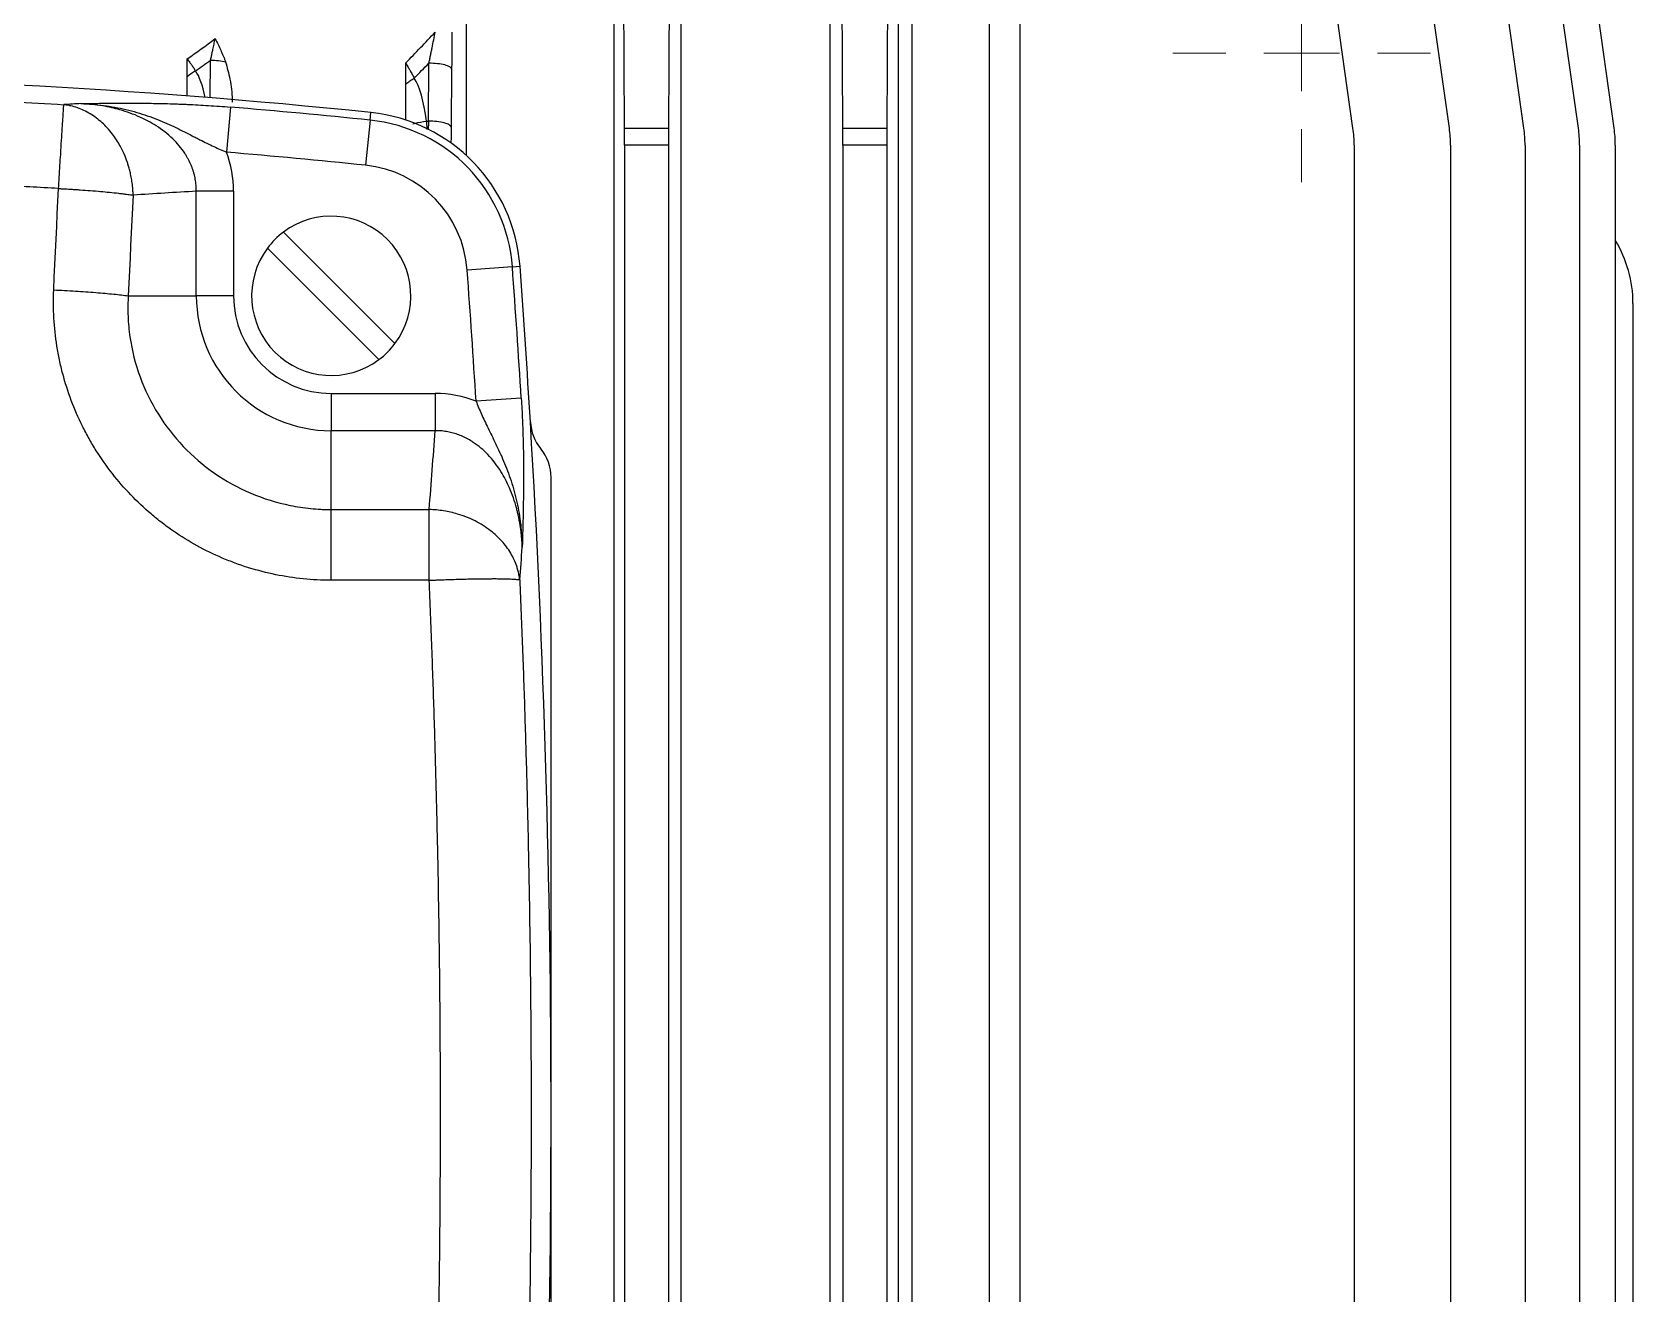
# Model space of a CAD drawing. Header units: millimetres. Extents: x 15 to 1184, y 5 to 836.
# Drawn here: x 359.4 to 412.2, y 231.9 to 273.6 of the extents above; entities that cross this region are included whole.
import ezdxf

# ---------------------------------------------------------------- set-up
doc = ezdxf.new("R2010")
doc.units = ezdxf.units.MM

# ---------------------------------------------------------------- blocks, each defined once
blk = doc.blocks.new('SW_CENTERMARKSYMBOL_1')
at = {"color": 0, "linetype": 'Continuous', "lineweight": 18}
for p, q in [((0, 2.5), (0, 4.25)), ((0, 0), (0, 1.25)), ((-2.5, 0), (-4.25, 0)), ((0, 0), (-1.25, 0)), ((0, 0), (0, -1.25)), ((0, 0), (1.25, 0)), ((2.5, 0), (4.25, 0)), ((0, -2.5), (0, -4.25))]:
    blk.add_line(p, q, dxfattribs=at)

msp = doc.modelspace()

# ---------------------------------------------------------------- linework, layer by layer
at = {"color": 7, "linetype": 'Continuous', "lineweight": 25}
for p, q in [((378.57, 285.112), (378.57, 190.612)), ((380.775, 285.112), (380.775, 190.612)), ((385.693, 285.112), (385.693, 190.612)), ((387.956, 190.612), (387.956, 285.112)), ((388.394, 285.112), (388.394, 190.612)), ((390.952, 190.612), (390.952, 285.112)), ((391.96, 285.112), (391.96, 190.612)), ((373.692, 284.455), (373.692, 269.499)), ((378.921, 270.389), (378.866, 281.669)), ((380.428, 281.669), (380.372, 270.389)), ((386.121, 270.389), (386.066, 281.669)), ((387.628, 281.669), (387.572, 270.389)), ((402.941, 270.389), (401.356, 281.669)), ((406.119, 270.389), (404.534, 281.669)), ((408.576, 270.389), (406.991, 281.669)), ((410.374, 270.389), (408.788, 281.669)), ((411.552, 270.389), (409.967, 281.669)), ((364.501, 272.088), (364.501, 272.672)), ((365.258, 271.392), (365.269, 272.633)), ((371.703, 271.847), (371.703, 272.541)), ((372.45, 270.621), (372.468, 272.533)), ((364.501, 271.451), (364.501, 272.088)), ((373.218, 272.339), (373.2, 270.427)), ((371.703, 270.659), (371.703, 271.847)), ((365.921, 271.085), (365.797, 269.596)), ((370.529, 270.654), (370.556, 270.905)), ((370.529, 270.654), (370.375, 269.168)), ((372.384, 270.621), (372.45, 270.621)), ((372.384, 270.621), (372.404, 270.342)), ((378.921, 270.389), (380.372, 270.389)), ((386.121, 270.389), (387.572, 270.389)), ((378.922, 269.833), (378.922, 205.892)), ((380.371, 269.833), (378.922, 269.833)), ((380.371, 269.833), (380.371, 205.892)), ((386.122, 269.833), (386.122, 205.892)), ((387.571, 269.833), (386.122, 269.833)), ((387.571, 269.833), (387.571, 205.892)), ((402.98, 269.833), (402.98, 226.024)), ((406.158, 269.833), (406.158, 219.314)), ((408.615, 269.833), (408.615, 205.892)), ((410.413, 269.833), (410.413, 205.892)), ((411.591, 269.833), (411.591, 205.892)), ((364.799, 264.862), (364.799, 268.311)), ((366.027, 268.311), (364.799, 268.311)), ((366.027, 268.311), (366.027, 264.862)), ((371.349, 263.291), (367.675, 266.965)), ((367.144, 266.434), (370.819, 262.76)), ((375.221, 265.818), (373.731, 265.709)), ((375.221, 265.818), (375.472, 265.836)), ((362.554, 264.862), (364.799, 264.862)), ((366.027, 264.862), (364.799, 264.862)), ((412.174, 264.612), (412.174, 211.112)), ((369.247, 261.643), (372.675, 261.643)), ((369.247, 261.643), (369.247, 260.415)), ((372.675, 261.643), (372.675, 260.415)), ((375.514, 261.482), (374.023, 261.389)), ((369.247, 257.814), (369.247, 260.415)), ((372.675, 260.415), (369.247, 260.415)), ((376.497, 237.862), (376.497, 258.873)), ((369.247, 257.814), (372.479, 257.814)), ((372.479, 255.482), (372.479, 257.814)), ((372.479, 255.482), (369.247, 255.482)), ((376.497, 216.852), (376.497, 237.862))]:
    msp.add_line(p, q, dxfattribs=at)
at = {"color": 7, "linetype": 'Continuous', "lineweight": 25, "flags": 128}
for points in [[(360.096, 265.057), (360.115, 265.475), (360.135, 265.893), (360.154, 266.311), (360.174, 266.729), (360.194, 267.146), (360.215, 267.564), (360.235, 267.982), (360.256, 268.4)], [(362.714, 268.182), (362.693, 267.767), (362.672, 267.352), (362.652, 266.937), (362.632, 266.522), (362.612, 266.108), (362.592, 265.693), (362.573, 265.278), (362.554, 264.862)]]:
    msp.add_lwpolyline(points, dxfattribs=at)
at = {"color": 7, "linetype": 'Continuous', "lineweight": 25}
for centre, radius, start, end in [((339.257, 308.801), 44.551, 304.9435, 305.7237), ((325.061, 318.79), 66.236, 315.10681, 315.70354), ((347.247, 46.612), 225.5, 84.06699, 95.93301), ((366.601, 269.421), 3.394, 122.5554, 128.2161), ((375.211, 43.068), 228.576, 93.56672, 93.70725), ((347.247, 46.612), 225.248, 84.06699, 85.24434), ((369.987, 265.434), 5.5, 4.194, 84.067), ((369.987, 265.434), 5.248, 4.194, 84.067), ((503.211, 269.629), 130.764, 179.56509, 179.68286), ((461.89, 269.602), 88.694, 179.46713, 179.80735), ((398.98, 269.833), 4, 0, 8), ((402.158, 269.833), 4, 0, 8), ((404.615, 269.833), 4, 0, 8), ((406.413, 269.833), 4, 0, 8), ((407.591, 269.833), 4, 0, 8), ((362.329, 268.311), 3.699, 359.986, 20.3207), ((347.247, 46.612), 223.754, 84.06699, 85.24434), ((369.987, 265.434), 3.754, 4.194, 84.067), ((377.668, 43.116), 225.562, 93.27086, 93.80144), ((369.247, 264.862), 2.625, 323.2132, 126.7868), ((369.247, 264.862), 2.625, 126.7868, 143.2132), ((408.174, 264.612), 4, 0, 31.3291), ((369.247, 264.862), 2.625, 143.2132, 306.7868), ((-6.003, 237.862), 380.754, 3.54258, 4.19402), ((-6.003, 237.862), 382.248, 3.54258, 4.19402), ((-6.003, 237.862), 382.5, 3.42314, 4.19402), ((369.247, 264.862), 4.448, 180, 270), ((369.247, 264.862), 3.219, 180, 270), ((369.247, 264.862), 2.625, 306.7868, 323.2132), ((372.673, 257.929), 3.714, 68.6887, 89.9644), ((-11.966, 288.131), 385.638, 355.49107, 355.87855), ((-6.003, 237.862), 382.5, 0, 3.42314), ((374.997, 258.873), 1.5, 0.0001, 39.2166), ((-12.014, 285.673), 388.652, 355.5465, 355.70563), ((-6.003, 237.862), 382.5, 356.57686, 0)]:
    msp.add_arc(centre, radius, start, end, dxfattribs=at)
for centre, major_axis, ratio, start_param, end_param in [((358.843, 456.408), (12.256, 195.938), 0.338468, 3.516207, 3.530944), ((351.34, 541.412), (4.386, 274.792), 0.297498, 3.356661, 3.36803), ((364.521, 269.769), (-0.017, 2.704), 0.269366, 5.360886, 5.903865), ((371.844, 269.963), (-0.102, 2.251), 0.263282, 4.997124, 5.876913), ((378.783, 269.833), (0, 4), 0.034921, 4.712389, 4.852015), ((380.511, 269.833), (0, 4), 0.034921, 1.43117, 1.570796), ((385.983, 269.833), (0, 4), 0.034921, 4.712389, 4.852015), ((387.711, 269.833), (0, 4), 0.034921, 1.43117, 1.570796), ((377.322, 260.768), (1.002, -1.149), 0.984338, 4.047325, 4.679163)]:
    msp.add_ellipse(centre, major_axis=major_axis, ratio=ratio, start_param=start_param, end_param=end_param, dxfattribs=at)
for points, knots in [([(372.468, 272.533), (372.477, 272.575), (372.495, 272.658), (372.521, 272.785), (372.548, 272.913), (372.583, 273.085), (372.627, 273.301), (372.661, 273.474), (372.678, 273.561)], [0, 0, 0, 0, 0.124552, 0.249402, 0.374553, 0.500006, 0.751403, 1, 1, 1, 1]), ([(373.224, 273.561), (373.224, 273.353), (373.223, 273.148), (373.222, 272.944), (373.221, 272.741), (373.22, 272.539), (373.218, 272.339)], [0, 0, 0, 0, 0.001232922, 0.001232922, 0.001232922, 0.002465845, 0.002465845, 0.002465845, 0.002465845]), ([(365.269, 272.633), (365.278, 272.671), (365.295, 272.749), (365.32, 272.866), (365.35, 273.004), (365.383, 273.163), (365.407, 273.282), (365.419, 273.342)], [0, 0, 0, 0, 0.166676, 0.333749, 0.501226, 0.751976, 1, 1, 1, 1]), ([(365.419, 273.342), (365.452, 273.276), (365.515, 273.152), (365.604, 272.963), (365.672, 272.809), (365.724, 272.68), (365.749, 272.615), (365.762, 272.581)], [0, 0, 0, 0, 0.264249, 0.499999, 0.749997, 0.868407, 1, 1, 1, 1]), ([(364.501, 272.672), (364.515, 272.652), (364.542, 272.614), (364.58, 272.561), (364.612, 272.517), (364.656, 272.455), (364.71, 272.378), (364.754, 272.313), (364.774, 272.282)], [0, 0, 0, 0, 0.155772, 0.291034, 0.405785, 0.500024, 0.764036, 1, 1, 1, 1]), ([(365.269, 272.633), (365.359, 272.632), (365.449, 272.627), (365.534, 272.618), (365.617, 272.609), (365.695, 272.596), (365.762, 272.581)], [0, 0, 0, 0, 0.2345024, 0.2345024, 0.2345024, 0.4662076, 0.4662076, 0.4662076, 0.4662076]), ([(365.762, 272.581), (365.815, 272.39), (365.929, 271.983), (365.976, 271.532), (365.983, 271.279), (365.984, 271.251)], [0, 0, 0, 0, 0.438936, 0.938278, 1, 1, 1, 1]), ([(371.703, 272.541), (371.718, 272.514), (371.746, 272.464), (371.786, 272.396), (371.819, 272.339), (371.863, 272.263), (371.918, 272.165), (371.963, 272.082), (371.984, 272.041)], [0, 0, 0, 0, 0.161552, 0.298727, 0.411558, 0.500074, 0.756453, 1, 1, 1, 1]), ([(373.218, 272.339), (373.215, 272.363), (373.193, 272.388), (373.115, 272.434), (373.059, 272.456), (372.921, 272.492), (372.839, 272.506), (372.66, 272.526), (372.564, 272.532), (372.468, 272.533)], [0, 0, 0, 0, 0.25, 0.25, 0.5, 0.5, 0.75, 0.75, 1, 1, 1, 1]), ([(371.703, 271.847), (371.747, 271.881), (371.793, 271.914), (371.84, 271.947), (371.887, 271.98), (371.936, 272.011), (371.984, 272.041)], [0, 0, 0, 0, 0.5, 0.5, 0.5, 1, 1, 1, 1]), ([(347.247, 271.554), (347.569, 271.554), (348.21, 271.553), (349.168, 271.547), (350.118, 271.537), (351.06, 271.522), (351.994, 271.505), (352.921, 271.483), (354.07, 271.451), (355.455, 271.406), (357.088, 271.339), (358.75, 271.261), (359.868, 271.197), (360.432, 271.165)], [0, 0, 0, 0, 0.0732062, 0.1458198, 0.2178409, 0.2892696, 0.3601057, 0.4303493, 0.5000004, 0.6215762, 0.7454348, 0.871576, 1, 1, 1, 1]), ([(360.256, 268.4), (360.267, 268.575), (360.277, 268.75), (360.288, 268.92), (360.298, 269.091), (360.308, 269.258), (360.318, 269.418), (360.328, 269.579), (360.337, 269.732), (360.346, 269.878), (360.355, 270.023), (360.364, 270.159), (360.372, 270.284), (360.379, 270.41), (360.387, 270.524), (360.393, 270.626), (360.4, 270.728), (360.406, 270.817), (360.411, 270.892), (360.416, 270.966), (360.421, 271.027), (360.424, 271.073), (360.427, 271.119), (360.43, 271.15), (360.432, 271.165)], [0, 0, 0, 0, 0.125, 0.125, 0.125, 0.25, 0.25, 0.25, 0.375, 0.375, 0.375, 0.5, 0.5, 0.5, 0.625, 0.625, 0.625, 0.75, 0.75, 0.75, 0.875, 0.875, 0.875, 1, 1, 1, 1]), ([(362.714, 268.182), (362.713, 268.222), (362.71, 268.302), (362.702, 268.418), (362.69, 268.528), (362.677, 268.633), (362.661, 268.731), (362.643, 268.824), (362.624, 268.911), (362.605, 268.992), (362.585, 269.067), (362.565, 269.137), (362.546, 269.201), (362.47, 269.431), (362.317, 269.78), (362.076, 270.151), (361.868, 270.398), (361.631, 270.633), (361.308, 270.875), (360.952, 271.044), (360.694, 271.119), (360.561, 271.146), (360.486, 271.158), (360.449, 271.163), (360.432, 271.165)], [0, 0, 0, 0, 0.027591, 0.053956, 0.079095, 0.103007, 0.125692, 0.147151, 0.167384, 0.18639, 0.20417, 0.220723, 0.23605, 0.25015, 0.388182, 0.500023, 0.566576, 0.625097, 0.750039, 0.874948, 0.937465, 0.968731, 0.98567, 1, 1, 1, 1]), ([(360.991, 271.201), (361.014, 271.201), (361.036, 271.201), (361.059, 271.202), (361.081, 271.202), (361.104, 271.203), (361.126, 271.203), (361.171, 271.204), (361.216, 271.204), (361.262, 271.205), (361.352, 271.206), (361.442, 271.208), (361.533, 271.209), (361.715, 271.211), (361.898, 271.213), (362.083, 271.214), (362.176, 271.215), (362.269, 271.215), (362.363, 271.215), (362.457, 271.216), (362.552, 271.216), (362.648, 271.216), (362.744, 271.215), (362.84, 271.215), (362.938, 271.214), (363.036, 271.214), (363.134, 271.213), (363.234, 271.211), (363.334, 271.21), (363.436, 271.208), (363.538, 271.206), (363.641, 271.204), (363.745, 271.202), (363.852, 271.199), (363.958, 271.196), (364.066, 271.192), (364.176, 271.188), (364.23, 271.187), (364.286, 271.184), (364.342, 271.182), (364.398, 271.18), (364.455, 271.177), (364.512, 271.175), (364.739, 271.165), (364.97, 271.152), (365.204, 271.137), (365.439, 271.123), (365.678, 271.105), (365.921, 271.085)], [0.00228574, 0.00228574, 0.00228574, 0.00228574, 0.00246518, 0.00246518, 0.00246518, 0.00264461, 0.00264461, 0.00264461, 0.00300348, 0.00300348, 0.00300348, 0.00372122, 0.00372122, 0.00372122, 0.00515671, 0.00515671, 0.00515671, 0.00587445, 0.00587445, 0.00587445, 0.00659219, 0.00659219, 0.00659219, 0.00730993, 0.00730993, 0.00730993, 0.00802767, 0.00802767, 0.00802767, 0.00874542, 0.00874542, 0.00874542, 0.00946316, 0.00946316, 0.00946316, 0.0101809, 0.0101809, 0.0101809, 0.01053977, 0.01053977, 0.01053977, 0.01089864, 0.01089864, 0.01089864, 0.01233413, 0.01233413, 0.01233413, 0.01376961, 0.01376961, 0.01376961, 0.01376961]), ([(364.799, 268.311), (364.799, 268.343), (364.798, 268.409), (364.792, 268.508), (364.781, 268.607), (364.766, 268.706), (364.746, 268.804), (364.721, 268.902), (364.691, 268.999), (364.657, 269.096), (364.618, 269.191), (364.575, 269.286), (364.526, 269.38), (364.474, 269.473), (364.326, 269.708), (364.017, 270.072), (363.508, 270.467), (362.917, 270.783), (362.417, 270.963), (362, 271.07), (361.694, 271.13), (361.354, 271.178), (361.116, 271.193), (360.991, 271.201)], [0, 0, 0, 0, 0.018591, 0.037212, 0.055885, 0.074633, 0.09348, 0.112447, 0.131555, 0.150827, 0.170284, 0.189945, 0.209831, 0.22996, 0.250351, 0.36729, 0.499024, 0.615262, 0.749368, 0.802929, 0.862544, 0.92823, 1, 1, 1, 1]), ([(360.991, 271.201), (361.023, 271.2), (361.054, 271.198), (361.085, 271.197), (361.117, 271.196), (361.148, 271.194), (361.18, 271.192), (361.243, 271.189), (361.305, 271.184), (361.368, 271.179), (361.494, 271.169), (361.619, 271.155), (361.743, 271.139), (361.992, 271.106), (362.238, 271.061), (362.479, 271.004), (362.6, 270.976), (362.719, 270.944), (362.836, 270.91), (362.954, 270.876), (363.069, 270.84), (363.182, 270.801), (363.296, 270.762), (363.406, 270.721), (363.514, 270.678), (363.622, 270.635), (363.727, 270.591), (363.829, 270.546), (363.931, 270.501), (364.03, 270.455), (364.126, 270.409), (364.222, 270.363), (364.315, 270.317), (364.405, 270.271), (364.495, 270.226), (364.582, 270.181), (364.667, 270.137), (364.71, 270.115), (364.752, 270.094), (364.793, 270.072), (364.835, 270.051), (364.876, 270.03), (364.916, 270.009), (365.077, 269.927), (365.228, 269.853), (365.373, 269.784), (365.519, 269.716), (365.659, 269.654), (365.797, 269.596)], [0.00228574, 0.00228574, 0.00228574, 0.00228574, 0.00246518, 0.00246518, 0.00246518, 0.00264461, 0.00264461, 0.00264461, 0.00300348, 0.00300348, 0.00300348, 0.00372122, 0.00372122, 0.00372122, 0.00515671, 0.00515671, 0.00515671, 0.00587445, 0.00587445, 0.00587445, 0.00659219, 0.00659219, 0.00659219, 0.00730993, 0.00730993, 0.00730993, 0.00802767, 0.00802767, 0.00802767, 0.00874542, 0.00874542, 0.00874542, 0.00946316, 0.00946316, 0.00946316, 0.0101809, 0.0101809, 0.0101809, 0.01053977, 0.01053977, 0.01053977, 0.01089864, 0.01089864, 0.01089864, 0.01233413, 0.01233413, 0.01233413, 0.01376961, 0.01376961, 0.01376961, 0.01376961]), ([(371.941, 270.529), (371.968, 270.538), (372.089, 270.579), (372.254, 270.603), (372.384, 270.621)], [0, 0, 0, 0, 0.215813, 1, 1, 1, 1]), ([(373.2, 270.427), (373.197, 270.452), (373.175, 270.477), (373.136, 270.5), (373.097, 270.523), (373.041, 270.544), (372.972, 270.562), (372.903, 270.58), (372.821, 270.594), (372.732, 270.605), (372.643, 270.615), (372.547, 270.62), (372.45, 270.621)], [0, 0, 0, 0, 0.25, 0.25, 0.25, 0.5, 0.5, 0.5, 0.75, 0.75, 0.75, 1, 1, 1, 1]), ([(360.256, 268.4), (359.939, 268.418), (359.32, 268.454), (358.237, 268.512), (356.387, 268.6), (352.671, 268.738), (347.247, 268.819), (341.823, 268.738), (338.028, 268.597), (336.132, 268.505), (335.049, 268.447), (334.507, 268.416), (334.237, 268.4)], [0, 0, 0, 0, 0.0366655, 0.07143, 0.1250025, 0.2500039, 0.4999999, 0.749996, 0.8749975, 0.9374987, 0.9687494, 1, 1, 1, 1]), ([(360.256, 268.4), (360.296, 268.398), (360.372, 268.394), (360.479, 268.388), (360.577, 268.382), (360.685, 268.376), (360.815, 268.368), (361.029, 268.353), (361.312, 268.333), (361.636, 268.306), (361.949, 268.276), (362.19, 268.251), (362.387, 268.227), (362.551, 268.206), (362.656, 268.19), (362.714, 268.182)], [0, 0, 0, 0, 0.041149, 0.078683, 0.112599, 0.142897, 0.192363, 0.250064, 0.370788, 0.500028, 0.617978, 0.749991, 0.816063, 0.899401, 1, 1, 1, 1]), ([(369.247, 255.482), (368.936, 255.482), (368.629, 255.498), (368.324, 255.529), (368.019, 255.56), (367.716, 255.606), (367.416, 255.667), (367.116, 255.728), (366.819, 255.805), (366.524, 255.896), (366.45, 255.919), (366.376, 255.943), (366.303, 255.968), (366.23, 255.993), (366.156, 256.019), (366.084, 256.046), (365.939, 256.099), (365.795, 256.156), (365.654, 256.217), (365.371, 256.337), (365.095, 256.472), (364.827, 256.619), (364.558, 256.767), (364.298, 256.928), (364.044, 257.103), (363.917, 257.191), (363.793, 257.282), (363.67, 257.376), (363.608, 257.423), (363.547, 257.471), (363.487, 257.52), (363.426, 257.569), (363.367, 257.618), (363.308, 257.669), (363.072, 257.869), (362.848, 258.081), (362.636, 258.302), (362.423, 258.524), (362.222, 258.756), (362.033, 258.998), (361.843, 259.24), (361.665, 259.493), (361.499, 259.756), (361.458, 259.822), (361.417, 259.888), (361.377, 259.955), (361.337, 260.022), (361.299, 260.089), (361.261, 260.156), (361.185, 260.291), (361.113, 260.428), (361.044, 260.566), (360.907, 260.841), (360.784, 261.123), (360.676, 261.411), (360.568, 261.699), (360.473, 261.992), (360.394, 262.292), (360.374, 262.367), (360.355, 262.442), (360.337, 262.518), (360.319, 262.593), (360.302, 262.669), (360.286, 262.746), (360.253, 262.898), (360.225, 263.051), (360.201, 263.204), (360.152, 263.51), (360.119, 263.817), (360.102, 264.126), (360.084, 264.435), (360.082, 264.745), (360.096, 265.057)], [0, 0, 0, 0, 0.00183556, 0.00183556, 0.00183556, 0.00367112, 0.00367112, 0.00367112, 0.00550668, 0.00550668, 0.00550668, 0.00596557, 0.00596557, 0.00596557, 0.00642446, 0.00642446, 0.00642446, 0.00734224, 0.00734224, 0.00734224, 0.0091778, 0.0091778, 0.0091778, 0.01101336, 0.01101336, 0.01101336, 0.01193115, 0.01193115, 0.01193115, 0.01239004, 0.01239004, 0.01239004, 0.01284893, 0.01284893, 0.01284893, 0.01468449, 0.01468449, 0.01468449, 0.01652005, 0.01652005, 0.01652005, 0.01835561, 0.01835561, 0.01835561, 0.0188145, 0.0188145, 0.0188145, 0.01927339, 0.01927339, 0.01927339, 0.02019117, 0.02019117, 0.02019117, 0.02202673, 0.02202673, 0.02202673, 0.02386229, 0.02386229, 0.02386229, 0.02432118, 0.02432118, 0.02432118, 0.02478007, 0.02478007, 0.02478007, 0.02569785, 0.02569785, 0.02569785, 0.02753341, 0.02753341, 0.02753341, 0.02936897, 0.02936897, 0.02936897, 0.02936897]), ([(360.096, 265.057), (360.336, 265.046), (360.577, 265.033), (360.81, 265.019), (361.043, 265.005), (361.269, 264.989), (361.482, 264.972), (361.695, 264.955), (361.894, 264.937), (362.075, 264.919), (362.255, 264.9), (362.416, 264.881), (362.554, 264.862)], [0, 0, 0, 0, 0.25, 0.25, 0.25, 0.5, 0.5, 0.5, 0.75, 0.75, 0.75, 1, 1, 1, 1]), ([(362.554, 264.862), (362.551, 264.806), (362.545, 264.693), (362.539, 264.467), (362.545, 264.071), (362.619, 263.281), (362.899, 262.171), (363.501, 260.942), (364.339, 259.863), (365.375, 258.976), (366.574, 258.314), (367.667, 257.974), (368.453, 257.854), (368.849, 257.824), (369.076, 257.815), (369.19, 257.814), (369.247, 257.814)], [0, 0, 0, 0, 0.015629, 0.031284, 0.062565, 0.125113, 0.250086, 0.37655, 0.500044, 0.624549, 0.749958, 0.874891, 0.937434, 0.968716, 0.984358, 1, 1, 1, 1]), ([(374.023, 261.389), (374.077, 261.25), (374.136, 261.109), (374.202, 260.963), (374.267, 260.816), (374.338, 260.664), (374.418, 260.502), (374.457, 260.42), (374.498, 260.337), (374.54, 260.252), (374.582, 260.167), (374.625, 260.079), (374.669, 259.989), (374.713, 259.898), (374.757, 259.805), (374.801, 259.709), (374.846, 259.612), (374.89, 259.513), (374.933, 259.411), (374.977, 259.308), (375.019, 259.202), (375.06, 259.094), (375.101, 258.986), (375.14, 258.874), (375.178, 258.761), (375.252, 258.534), (375.317, 258.298), (375.37, 258.057), (375.423, 257.816), (375.465, 257.57), (375.495, 257.321), (375.509, 257.197), (375.521, 257.072), (375.53, 256.947), (375.534, 256.884), (375.538, 256.822), (375.54, 256.759), (375.542, 256.728), (375.543, 256.696), (375.544, 256.665), (375.545, 256.634), (375.546, 256.602), (375.547, 256.571)], [0.00227307, 0.00227307, 0.00227307, 0.00227307, 0.00370582, 0.00370582, 0.00370582, 0.00513857, 0.00513857, 0.00513857, 0.00585494, 0.00585494, 0.00585494, 0.00657131, 0.00657131, 0.00657131, 0.00728769, 0.00728769, 0.00728769, 0.00800406, 0.00800406, 0.00800406, 0.00872044, 0.00872044, 0.00872044, 0.00943681, 0.00943681, 0.00943681, 0.01086956, 0.01086956, 0.01086956, 0.0123023, 0.0123023, 0.0123023, 0.01301868, 0.01301868, 0.01301868, 0.01337686, 0.01337686, 0.01337686, 0.01355596, 0.01355596, 0.01355596, 0.01373505, 0.01373505, 0.01373505, 0.01373505]), ([(375.514, 261.482), (375.529, 261.239), (375.542, 261.001), (375.552, 260.767), (375.562, 260.532), (375.57, 260.302), (375.576, 260.075), (375.579, 259.961), (375.581, 259.85), (375.583, 259.74), (375.585, 259.631), (375.586, 259.524), (375.588, 259.418), (375.589, 259.313), (375.589, 259.209), (375.59, 259.107), (375.59, 259.004), (375.59, 258.904), (375.59, 258.804), (375.589, 258.704), (375.589, 258.606), (375.588, 258.509), (375.587, 258.411), (375.586, 258.315), (375.584, 258.219), (375.582, 258.029), (375.578, 257.842), (375.575, 257.657), (375.571, 257.473), (375.566, 257.291), (375.562, 257.11), (375.559, 257.02), (375.557, 256.93), (375.554, 256.84), (375.553, 256.795), (375.552, 256.75), (375.55, 256.705), (375.55, 256.683), (375.549, 256.66), (375.549, 256.638), (375.548, 256.616), (375.547, 256.593), (375.547, 256.571)], [0.00227307, 0.00227307, 0.00227307, 0.00227307, 0.00370582, 0.00370582, 0.00370582, 0.00513857, 0.00513857, 0.00513857, 0.00585494, 0.00585494, 0.00585494, 0.00657131, 0.00657131, 0.00657131, 0.00728769, 0.00728769, 0.00728769, 0.00800406, 0.00800406, 0.00800406, 0.00872044, 0.00872044, 0.00872044, 0.00943681, 0.00943681, 0.00943681, 0.01086956, 0.01086956, 0.01086956, 0.0123023, 0.0123023, 0.0123023, 0.01301868, 0.01301868, 0.01301868, 0.01337686, 0.01337686, 0.01337686, 0.01355596, 0.01355596, 0.01355596, 0.01373505, 0.01373505, 0.01373505, 0.01373505]), ([(375.547, 256.571), (375.544, 256.627), (375.54, 256.738), (375.528, 256.902), (375.512, 257.059), (375.492, 257.209), (375.47, 257.353), (375.444, 257.491), (375.417, 257.622), (375.388, 257.746), (375.309, 258.053), (375.151, 258.507), (374.841, 259.105), (374.446, 259.624), (374.056, 259.959), (373.764, 260.136), (373.589, 260.224), (373.41, 260.295), (373.228, 260.35), (373.045, 260.389), (372.86, 260.412), (372.737, 260.414), (372.675, 260.415)], [0, 0, 0, 0, 0.032362, 0.063576, 0.093641, 0.122558, 0.15033, 0.176956, 0.202438, 0.226777, 0.249975, 0.383033, 0.500021, 0.632413, 0.750118, 0.78768, 0.824401, 0.860406, 0.895827, 0.930803, 0.965478, 1, 1, 1, 1]), ([(369.247, 255.482), (369.247, 255.712), (369.247, 255.94), (369.247, 256.161), (369.247, 256.382), (369.247, 256.596), (369.247, 256.797), (369.247, 256.999), (369.247, 257.187), (369.247, 257.358), (369.247, 257.529), (369.247, 257.682), (369.247, 257.814)], [0, 0, 0, 0, 0.25, 0.25, 0.25, 0.5, 0.5, 0.5, 0.75, 0.75, 0.75, 1, 1, 1, 1]), ([(375.464, 255.495), (375.461, 255.524), (375.454, 255.582), (375.439, 255.665), (375.423, 255.743), (375.404, 255.815), (375.385, 255.882), (375.346, 256.002), (375.28, 256.168), (375.166, 256.383), (375.034, 256.582), (374.825, 256.838), (374.497, 257.143), (374.087, 257.401), (373.711, 257.57), (373.438, 257.664), (373.186, 257.729), (372.952, 257.773), (372.717, 257.803), (372.558, 257.811), (372.479, 257.814)], [0, 0, 0, 0, 0.024527, 0.047582, 0.069162, 0.089266, 0.107896, 0.125053, 0.190926, 0.250077, 0.315146, 0.375134, 0.500057, 0.642766, 0.71618, 0.785661, 0.839922, 0.892834, 0.946674, 1, 1, 1, 1]), ([(372.479, 255.482), (372.502, 255.483), (372.548, 255.485), (372.641, 255.489), (372.802, 255.496), (373.032, 255.504), (373.303, 255.513), (373.655, 255.523), (374.07, 255.532), (374.423, 255.535), (374.656, 255.536), (374.799, 255.535), (374.931, 255.533), (375.051, 255.531), (375.158, 255.527), (375.251, 255.522), (375.329, 255.517), (375.391, 255.51), (375.439, 255.503), (375.456, 255.497), (375.464, 255.495)], [0, 0, 0, 0, 0.01563, 0.03126, 0.062519, 0.125019, 0.18802, 0.250028, 0.3757, 0.499847, 0.547985, 0.596535, 0.6455, 0.694881, 0.74468, 0.794898, 0.845538, 0.8966, 0.948087, 1, 1, 1, 1]), ([(372.479, 220.243), (372.494, 220.616), (372.525, 221.358), (372.567, 222.466), (372.606, 223.559), (372.654, 225.018), (372.707, 226.846), (372.777, 229.783), (372.835, 233.455), (372.859, 237.862), (372.835, 242.27), (372.777, 245.942), (372.707, 248.879), (372.644, 251.072), (372.569, 253.273), (372.509, 254.74), (372.479, 255.482)], [0, 0, 0, 0, 0.031831, 0.063275, 0.094332, 0.125001, 0.187502, 0.250001, 0.375004, 0.5, 0.62499, 0.749999, 0.812492, 0.875, 0.936722, 1, 1, 1, 1]), ([(375.464, 255.495), (375.48, 255.122), (375.511, 254.379), (375.553, 253.272), (375.593, 252.177), (375.641, 250.717), (375.695, 248.887), (375.765, 245.948), (375.824, 242.273), (375.847, 237.863), (375.824, 233.452), (375.765, 229.777), (375.695, 226.838), (375.63, 224.643), (375.555, 222.44), (375.495, 220.973), (375.464, 220.23)], [0, 0, 0, 0, 0.031775, 0.0632, 0.094275, 0.125001, 0.187503, 0.250001, 0.375005, 0.5, 0.624989, 0.749999, 0.812492, 0.875, 0.936798, 1, 1, 1, 1])]:
    msp.add_open_spline(points, degree=3, knots=knots, dxfattribs=at)

# ---------------------------------------------------------------- block references
at = {"color": 7, "linetype": 'Continuous', "lineweight": 0}
msp.add_blockref('SW_CENTERMARKSYMBOL_1', (401.247, 272.862), dxfattribs=at)

doc.saveas('drawing.dxf')
